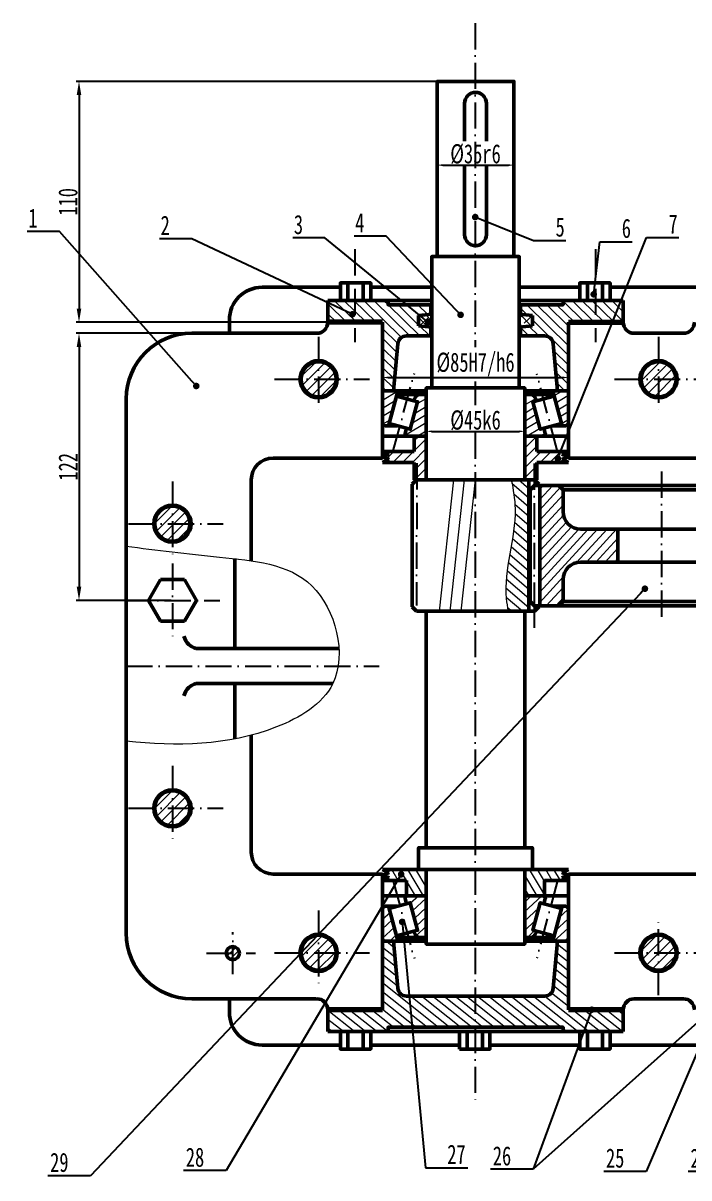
# Model space of a CAD drawing. Header units: millimetres. Extents: x -421 to 1277, y -203 to 960.
# Drawn here: x -382 to -77, y -99 to 429 of the extents above; entities that cross this region are included whole.
import ezdxf
from ezdxf import colors
from ezdxf.entities.mleader import LeaderData, LeaderLine
from ezdxf.math import Vec2, Vec3

# ---------------------------------------------------------------- set-up
doc = ezdxf.new("R2010")
doc.units = ezdxf.units.MM
doc.linetypes.add('ACAD_ISO10W100', pattern=[18, 12, -3, 0, -3])
doc.linetypes.add('DASHED2', pattern=[9.525, 6.35, -3.175])
doc.layers.add('center line', color=7, linetype='ACAD_ISO10W100')
for name, color, linetype, lineweight in [('label', 7, 'Continuous', 18), ('normal', 7, 'Continuous', 18), ('outline', 7, 'Continuous', 50), ('SOLID', 7, 'Continuous', 100)]:
    doc.layers.add(name, color=color, linetype=linetype, lineweight=lineweight)
doc.layers.add('show hint', color=7, linetype='DASHED2', lineweight=18, plot=False)
doc.styles.get("Standard").update_dxf_attribs({"font": '', "width": 0.707})
doc.styles.get('Standard').set_extended_font_data('SimSun')
doc.dimstyles.new('ISO-25', dxfattribs={"dimtxt": 2.5, "dimasz": 2.5, "dimexe": 1.25, "dimexo": 0.625, "dimtad": 1, "dimtxsty": 'Standard', "dimcen": 2.5, "dimadec": 0, "dimazin": 0, "dimtfac": 1, "dimtmove": 0, "dimatfit": 3, "dimfxl": 1, "dimarcsym": 0})
pattern_1 = [(42.5116, (11.2814, 1021.42), (-2.145473, 2.340421), [])]
pattern_2 = [(30.5116, (11.2814, 1021.42), (-1.611988, 2.735346), [])]

# ---------------------------------------------------------------- blocks, each defined once
blk = doc.blocks.new('_Dot')
at = {"color": 0, "linetype": 'ByBlock', "lineweight": -2}
blk.add_line((-0.5, 0), (-1, 0), dxfattribs=at)
at = {"color": 0, "linetype": 'ByBlock', "const_width": 0.5}
blk.add_lwpolyline([(-0.25, 0, 1), (0.25, 0, 1)], format="xyb", close=True, dxfattribs=at)
blk = doc.blocks.new('*D23')
at = {"layer": 'Defpoints', "color": 0, "transparency": 16777216}
for p in [(-217.36, 292), (-132.36, 292), (-132.36, 266.76)]:
    blk.add_point(p, dxfattribs=at)
at = {"layer": 'label', "color": 0, "lineweight": -2, "transparency": 16777216}
for p, q in [((-217.36, 291.37), (-217.36, 265.51)), ((-132.36, 291.37), (-132.36, 265.51)), ((-214.86, 266.76), (-134.86, 266.76))]:
    blk.add_line(p, q, dxfattribs=at)
at = {"layer": 'label', "color": 0, "transparency": 16777216}
for points in [[(-214.86, 267.18), (-214.86, 266.35), (-217.36, 266.76)], [(-134.86, 267.18), (-134.86, 266.35), (-132.36, 266.76)]]:
    blk.add_solid(points, dxfattribs=at)
at = {"layer": 'label', "color": 0, "transparency": 16777216, "insert": (-174.86, 272.69), "char_height": 8.75, "attachment_point": 5}
blk.add_mtext('%%c85H7/h6', dxfattribs=at)
blk = doc.blocks.new('*D24')
at = {"layer": 'Defpoints', "color": 0, "transparency": 16777216}
for p in [(-197.36, 259), (-152.36, 259), (-152.36, 242.18)]:
    blk.add_point(p, dxfattribs=at)
at = {"layer": 'label', "color": 0, "lineweight": -2, "transparency": 16777216}
for p, q in [((-197.36, 258.37), (-197.36, 240.93)), ((-152.36, 258.37), (-152.36, 240.93)), ((-194.86, 242.18), (-154.86, 242.18))]:
    blk.add_line(p, q, dxfattribs=at)
at = {"layer": 'label', "color": 0, "transparency": 16777216}
for points in [[(-194.86, 242.6), (-194.86, 241.76), (-197.36, 242.18)], [(-154.86, 242.6), (-154.86, 241.76), (-152.36, 242.18)]]:
    blk.add_solid(points, dxfattribs=at)
at = {"layer": 'label', "color": 0, "transparency": 16777216, "insert": (-174.86, 247.18), "char_height": 8.75, "attachment_point": 5}
blk.add_mtext('%%c45k6', dxfattribs=at)
blk = doc.blocks.new('*D27')
at = {"layer": 'Defpoints', "color": 0, "transparency": 16777216}
for p in [(-192.36, 402), (-157.36, 402), (-157.36, 363.78)]:
    blk.add_point(p, dxfattribs=at)
at = {"layer": 'label', "color": 0, "lineweight": -2, "transparency": 16777216}
for p, q in [((-192.36, 401.38), (-192.36, 362.53)), ((-157.36, 401.38), (-157.36, 362.53)), ((-189.86, 363.78), (-159.86, 363.78))]:
    blk.add_line(p, q, dxfattribs=at)
at = {"layer": 'label', "color": 0, "transparency": 16777216}
for points in [[(-189.86, 364.19), (-189.86, 363.36), (-192.36, 363.78)], [(-159.86, 364.19), (-159.86, 363.36), (-157.36, 363.78)]]:
    blk.add_solid(points, dxfattribs=at)
at = {"layer": 'label', "color": 0, "transparency": 16777216, "insert": (-174.86, 368.78), "char_height": 8.75, "attachment_point": 5}
blk.add_mtext('%%c35r6', dxfattribs=at)
blk = doc.blocks.new('*D43')
at = {"layer": 'Defpoints', "color": 0, "transparency": 16777216}
for p in [(-175, 402), (-356.06, 292), (-242.36, 292)]:
    blk.add_point(p, dxfattribs=at)
at = {"layer": 'label', "color": 0, "lineweight": -2, "transparency": 16777216}
for p, q in [((-175.63, 402), (-357.31, 402)), ((-356.06, 395.75), (-356.06, 298.25)), ((-242.99, 292), (-357.31, 292))]:
    blk.add_line(p, q, dxfattribs=at)
at = {"layer": 'label', "color": 0, "transparency": 16777216}
for points in [[(-357.1, 395.75), (-355.02, 395.75), (-356.06, 402)], [(-357.1, 298.25), (-355.02, 298.25), (-356.06, 292)]]:
    blk.add_solid(points, dxfattribs=at)
at = {"layer": 'label', "color": 0, "transparency": 16777216, "insert": (-361.06, 347), "char_height": 8.75, "attachment_point": 5, "rotation": 90}
blk.add_mtext('110', dxfattribs=at)
blk = doc.blocks.new('*D44')
at = {"layer": 'Defpoints', "color": 0, "transparency": 16777216}
for p in [(-287.36, 287), (-356.06, 164.98), (-313.36, 164.98)]:
    blk.add_point(p, dxfattribs=at)
at = {"layer": 'label', "color": 0, "lineweight": -2, "transparency": 16777216}
for p, q in [((-287.99, 287), (-357.31, 287)), ((-356.06, 280.75), (-356.06, 171.23)), ((-313.99, 164.98), (-357.31, 164.98))]:
    blk.add_line(p, q, dxfattribs=at)
at = {"layer": 'label', "color": 0, "transparency": 16777216}
for points in [[(-357.1, 280.75), (-355.02, 280.75), (-356.06, 287)], [(-357.1, 171.23), (-355.02, 171.23), (-356.06, 164.98)]]:
    blk.add_solid(points, dxfattribs=at)
at = {"layer": 'label', "color": 0, "transparency": 16777216, "insert": (-361.06, 225.99), "char_height": 8.75, "attachment_point": 5, "rotation": 90}
blk.add_mtext('122', dxfattribs=at)

msp = doc.modelspace()

# ---------------------------------------------------------------- hatches: boundary and pattern name
at = {"layer": 'label', "transparency": 33554687}
h = msp.add_hatch(dxfattribs=at)
h.set_pattern_fill('ANSI31', color=256)
h.set_pattern_definition([(45, (212.8208, 730), (-2.245064, 2.245064), [])])
h.paths.add_polyline_path([(-246.593, 12), (-246.593, 4), (-238.593, 4, 0.4142136)])
h.paths.add_polyline_path([(-238.593, 4), (-246.593, 4), (-246.593, -4, 0.4142136)])
h.paths.add_polyline_path([(-246.593, 4), (-254.593, 4, 0.4142136), (-246.593, -4)])
h.paths.add_polyline_path([(-246.593, 12, 0.0150336), (-247.074, 11.986), (-254.593, 4.028, 0.0008863), (-254.593, 4), (-246.593, 4)])
h.paths.add_polyline_path([(-247.074, 11.986, 0.3956841), (-254.593, 4.028)], flags=17)
h.paths.add_polyline_path([(-83.25, 4), (-91.25, 4), (-91.25, -4, 0.4142136)])
h.paths.add_polyline_path([(-91.25, 12), (-91.25, 4), (-83.25, 4, 0.4142136)])
h.paths.add_polyline_path([(-91.25, 12, 0.4142136), (-99.25, 4), (-91.25, 4)])
h.paths.add_polyline_path([(-91.25, 4), (-99.25, 4, 0.4142136), (-91.25, -4)])
h.paths.add_polyline_path([(91.495, 4), (83.495, 4), (83.495, -4, 0.4142136)])
h.paths.add_polyline_path([(83.495, 12), (83.495, 4), (91.495, 4, 0.4142136)])
h.paths.add_polyline_path([(83.495, 12, 0.4142136), (75.495, 4), (83.495, 4)])
h.paths.add_polyline_path([(83.495, 4), (75.495, 4, 0.4142136), (83.495, -4)])
h.paths.add_polyline_path([(440.64, 70), (432.64, 70), (432.64, 62, 0.4142136)])
h.paths.add_polyline_path([(432.64, 78), (432.64, 70), (440.64, 70, 0.4142136)])
h.paths.add_polyline_path([(432.64, 78, 0.4142136), (424.64, 70), (432.64, 70)])
h.paths.add_polyline_path([(432.64, 70), (424.64, 70, 0.4142136), (432.64, 62)])
h.paths.add_polyline_path([(432.64, 208), (432.64, 200), (440.64, 200, 0.4142136)])
h.paths.add_polyline_path([(440.64, 200), (432.64, 200), (432.64, 192, 0.4142136)])
h.paths.add_polyline_path([(432.64, 200), (424.64, 200, 0.4142136), (432.64, 192)])
h.paths.add_polyline_path([(432.64, 208, 0.4142136), (424.64, 200), (432.64, 200)])
h.paths.add_polyline_path([(349.701, 266), (341.701, 266), (341.701, 258, 0.4142136)])
h.paths.add_polyline_path([(341.701, 274), (341.701, 266), (349.701, 266, 0.4142136)])
h.paths.add_polyline_path([(341.701, 274, 0.4142136), (333.701, 266), (341.701, 266)])
h.paths.add_polyline_path([(341.701, 266), (333.701, 266, 0.4142136), (341.701, 258)])
h.paths.add_polyline_path([(91.495, 266), (83.495, 266), (83.495, 258, 0.4142136)])
h.paths.add_polyline_path([(83.495, 274), (83.495, 266), (91.495, 266, 0.4142136)])
h.paths.add_polyline_path([(83.495, 274, 0.4142136), (75.495, 266), (83.495, 266)])
h.paths.add_polyline_path([(83.495, 266), (75.495, 266, 0.4142136), (83.495, 258)])
h.paths.add_polyline_path([(-83.25, 266), (-91.25, 266), (-91.25, 258, 0.4142136)])
h.paths.add_polyline_path([(-91.25, 274), (-91.25, 266), (-83.25, 266, 0.4142136)])
h.paths.add_polyline_path([(-91.25, 274, 0.4142136), (-99.25, 266), (-91.25, 266)])
h.paths.add_polyline_path([(-91.25, 266), (-99.25, 266, 0.4142136), (-91.25, 258)])
h.paths.add_polyline_path([(-238.593, 266), (-246.593, 266), (-246.593, 258, 0.4142136)])
h.paths.add_polyline_path([(-246.593, 274), (-246.593, 266), (-238.593, 266, 0.4142136)])
h.paths.add_polyline_path([(-246.593, 274, 0.4142136), (-254.593, 266), (-246.593, 266)])
h.paths.add_polyline_path([(-246.593, 266), (-254.593, 266, 0.4142136), (-246.593, 258)])
h.paths.add_polyline_path([(-305.361, 200), (-313.361, 200), (-313.361, 192, 0.4142136)])
h.paths.add_polyline_path([(-313.361, 208), (-313.361, 200), (-305.361, 200, 0.4142136)])
h.paths.add_polyline_path([(-313.361, 208, 0.4142136), (-321.361, 200), (-313.361, 200)])
h.paths.add_polyline_path([(-313.361, 200), (-321.361, 200, 0.4142136), (-313.361, 192)])
h.paths.add_polyline_path([(-305.361, 70), (-313.361, 70), (-313.361, 62, 0.4142136)])
h.paths.add_polyline_path([(-313.361, 78), (-313.361, 70), (-305.361, 70, 0.4142136)])
h.paths.add_polyline_path([(-313.361, 78, 0.4142136), (-321.361, 70), (-313.361, 70)])
h.paths.add_polyline_path([(-313.361, 70), (-321.361, 70, 0.4142136), (-313.361, 62)])
h = msp.add_hatch(dxfattribs=at)
h.set_pattern_fill('ANSI31', color=256, scale=0.63)
h.set_pattern_definition([(45, (212.8208, 730), (-1.4143903, 1.4143903), [])])
h.paths.add_polyline_path([(404.794, 269.162), (404.794, 266.162), (407.794, 266.162, 0.4142136)])
h.paths.add_polyline_path([(404.794, 266.162), (401.794, 266.162, 0.4142136), (404.794, 263.162)])
h.paths.add_polyline_path([(407.794, 266.162), (404.794, 266.162), (404.794, 263.162, 0.4142136)])
h.paths.add_polyline_path([(404.794, 269.162, 0.4142136), (401.794, 266.162), (404.794, 266.162)])
h.paths.add_polyline_path([(-282.794, 3.838), (-285.794, 3.838), (-285.794, 0.838, 0.4142136)])
h.paths.add_polyline_path([(-285.794, 6.838, 0.4142136), (-288.794, 3.838), (-285.794, 3.838)])
h.paths.add_polyline_path([(-285.794, 6.838), (-285.794, 3.838), (-282.794, 3.838, 0.4142136)])
h.paths.add_polyline_path([(-285.794, 3.838), (-288.794, 3.838, 0.4142136), (-285.794, 0.838)])
at = {"layer": 'normal', "transparency": 33554687}
h = msp.add_hatch(dxfattribs=at)
h.set_pattern_fill('ANSI31', color=256, angle=176)
h.set_pattern_definition([(315.5116, (11.2814, 1021.42), (2.224928, 2.265021), [])])
h.paths.add_polyline_path([(-206.395, 285.788), (-195.361, 285.752), (-195.361, 289.8), (-200.861, 290.35), (-200.861, 295.12), (-195.361, 295.697), (-195.361, 300), (-214.861, 300), (-214.861, 302), (-242.361, 302), (-242.361, 292), (-217.361, 292), (-217.361, 260.75), (-212.361, 260.75), (-210.391, 282.154, -0.3885239)])
h.paths.add_polyline_path([(-139.33, 282.154), (-137.361, 260.75), (-132.361, 260.75), (-132.361, 292), (-107.361, 292), (-107.361, 302), (-134.861, 302), (-134.861, 300), (-154.361, 300), (-154.361, 295.697), (-148.861, 295.12), (-148.861, 290.35), (-154.361, 289.8), (-154.361, 285.752), (-143.327, 285.788, -0.3885239)])
h = msp.add_hatch(dxfattribs=at)
h.set_pattern_fill('ANSI38', color=256, angle=88)
h.set_pattern_definition([(133, (-334.5, 135), (-2.322048, -2.165345), []), (223, (-334.5, 135), (-2.478751, -6.652738), [7.9375, -4.7625])])
h.paths.add_polyline_path([(-194.861, 293.75), (-194.861, 295.75), (-200.861, 295.12), (-200.861, 290.35), (-194.861, 289.75)])
h.paths.add_polyline_path([(-148.861, 295.12), (-154.861, 295.75), (-154.861, 289.75), (-148.861, 290.35)])
h.paths.add_polyline_path([(172.96, -22.772), (162.96, -24), (162.96, -26), (172.96, -27.228)])
h.paths.add_polyline_path([(262.96, -24), (252.96, -22.772), (252.96, -27.228), (262.96, -26)])
h = msp.add_hatch(dxfattribs=at)
h.set_pattern_fill('ANSI31', color=256, angle=251)
h.set_pattern_definition(pattern_2)
h.paths.add_polyline_path([(-204.73, 243.128), (-206.403, 243.576), (-207.024, 241.259, 0.4931454), (-206.058, 240), (-200.861, 240), (-197.361, 240), (-197.361, 259), (-199.968, 259, 0.3394543), (-202.866, 256.776), (-203.038, 256.133), (-201.365, 255.685)])
h.paths.add_polyline_path([(-217.361, 260.75), (-217.361, 245.75, 0.4142136), (-216.361, 244.75), (-214.648, 244.75), (-210.698, 259.491, 0.4931454), (-211.664, 260.75)])
h = msp.add_hatch(dxfattribs=at)
h.set_pattern_fill('ANSI31', color=256, angle=251)
h.set_pattern_definition(pattern_2)
h.paths.add_polyline_path([(-145.27, 243.128), (-143.597, 243.576), (-142.976, 241.259, -0.4931454), (-143.942, 240), (-149.139, 240), (-152.639, 240), (-152.639, 259), (-150.032, 259, -0.3394543), (-147.134, 256.776), (-146.962, 256.133), (-148.635, 255.685)])
h.paths.add_polyline_path([(-132.639, 260.75), (-132.639, 245.75, -0.4142136), (-133.639, 244.75), (-135.352, 244.75), (-139.302, 259.491, -0.4931454), (-138.336, 260.75)])
h = msp.add_hatch(dxfattribs=at)
h.set_pattern_fill('ANSI31', color=256)
h.set_pattern_definition([(45, (341.5622, -17), (-2.245064, 2.245064), [])])
h.paths.add_polyline_path([(-197.361, 240), (-200.861, 240), (-202.861, 240), (-202.861, 233), (-217.361, 233), (-214.361, 231.75), (-217.361, 230.5), (-214.361, 229.25), (-217.361, 228), (-202.861, 228), (-202.861, 220), (-197.361, 220), (-197.361, 230)])
h.paths.add_polyline_path([(-146.861, 228), (-132.361, 228), (-135.361, 229.25), (-132.361, 230.5), (-135.361, 231.75), (-132.361, 233), (-146.861, 233), (-146.861, 240), (-148.861, 240), (-152.361, 240), (-152.361, 225), (-152.361, 220), (-146.861, 220)])
h = msp.add_hatch(dxfattribs=at)
h.set_pattern_fill('ANSI31', color=256, angle=180)
h.set_pattern_definition([(319.5116, (11.2814, 1021.42), (2.061509, 2.414706), [])])
edge = h.paths.add_edge_path()
edge.add_line((-150.436, 220), (-158.523, 220))
edge.add_spline(control_points=[(-158.523, 220), (-157.615, 215.612), (-154.628, 197.643), (-162.921, 177.304), (-160.337, 161.917), (-159.93, 160)], knot_values=[5.2450827, 5.2450827, 5.2450827, 5.2450827, 18.5922949, 59.8270703, 65.7096676, 65.7096676, 65.7096676, 65.7096676], degree=3, periodic=0)
edge.add_line((-159.93, 160), (-150.436, 160))
edge.add_line((-150.436, 160), (-150.436, 220))
h = msp.add_hatch(dxfattribs=at)
h.set_pattern_fill('ANSI31', color=256, angle=268)
h.set_pattern_definition([(47.5116, (11.2814, 1021.42), (-2.34129, 2.144525), [])])
h.paths.add_polyline_path([(-42.861, 220), (-44.861, 218), (-44.861, 205.5, -0.4142136), (-52.861, 197.5), (-69.861, 197.5), (-69.861, 182.5), (-52.861, 182.5, -0.4142136), (-44.861, 174.5), (-44.861, 162.5), (-44.861, 162), (-42.861, 160), (-29.861, 160), (-29.861, 218), (-31.861, 220)])
h.paths.add_polyline_path([(-134.861, 205.5), (-134.861, 215.5), (-136.861, 217.5), (-145.436, 217.5), (-145.436, 162.5), (-136.861, 162.5), (-134.861, 164.5), (-134.861, 174.5, -0.4142136), (-126.861, 182.5), (-109.861, 182.5), (-109.861, 197.5), (-126.861, 197.5, -0.4142136)])
h.paths.add_polyline_path([(32.139, 220), (30.139, 218), (30.139, 160), (43.139, 160), (45.139, 162), (45.139, 174.5, -0.4142136), (53.139, 182.5), (70.139, 182.5), (70.139, 197.5), (53.139, 197.5, -0.4142136), (45.139, 205.5), (45.139, 217.5), (45.139, 218), (43.139, 220)])
h.paths.add_polyline_path([(127.139, 197.5), (110.139, 197.5), (110.139, 182.5), (127.139, 182.5, -0.4142136), (135.139, 174.5), (135.139, 164.5), (137.139, 162.5), (145.714, 162.5), (145.714, 217.5), (137.139, 217.5), (135.139, 215.5), (135.139, 205.5, -0.4142136)])
h = msp.add_hatch(dxfattribs=at)
h.set_pattern_fill('ANSI31', color=256, angle=76)
h.set_pattern_definition([(121, (565.0683, 448.192), (-2.721506, -1.635246), [])])
h.paths.add_polyline_path([(-197.361, 42), (-217.361, 42), (-214.361, 40.75), (-217.361, 39.5), (-214.361, 38.25), (-217.361, 37), (-206.361, 37), (-206.361, 30), (-206.058, 30), (-204.361, 30), (-197.361, 30)])
h.paths.add_polyline_path([(-152.361, 30), (-143.361, 30), (-143.361, 37), (-132.361, 37), (-135.361, 38.25), (-132.361, 39.5), (-135.361, 40.75), (-132.361, 42), (-152.361, 42)])
h = msp.add_hatch(dxfattribs=at)
h.set_pattern_fill('ANSI31', color=256, angle=263)
h.set_pattern_definition(pattern_1)
h.paths.add_polyline_path([(-216.361, 25.25, 0.4142136), (-217.361, 24.25), (-217.361, 10.25, 0.4142136), (-216.361, 9.25), (-212.361, 9.25), (-211.664, 9.25, 0.4931454), (-210.698, 10.509), (-214.648, 25.25)])
h.paths.add_polyline_path([(-204.361, 30), (-206.058, 30, 0.4931454), (-207.024, 28.741), (-206.403, 26.424), (-204.73, 26.872), (-201.365, 14.315), (-203.038, 13.867), (-202.866, 13.224, 0.3394543), (-199.968, 11), (-197.361, 11), (-197.361, 30)])
h = msp.add_hatch(dxfattribs=at)
h.set_pattern_fill('ANSI31', color=256, angle=263)
h.set_pattern_definition(pattern_1)
h.paths.add_polyline_path([(-133.639, 25.25, -0.4142136), (-132.639, 24.25), (-132.639, 10.25, -0.4142136), (-133.639, 9.25), (-137.639, 9.25), (-138.336, 9.25, -0.4931454), (-139.302, 10.509), (-135.352, 25.25)])
h.paths.add_polyline_path([(-145.639, 30), (-143.942, 30, -0.4931454), (-142.976, 28.741), (-143.597, 26.424), (-145.27, 26.872), (-148.635, 14.315), (-146.962, 13.867), (-147.134, 13.224, -0.3394543), (-150.032, 11), (-152.639, 11), (-152.639, 30)])
h = msp.add_hatch(dxfattribs=at)
h.set_pattern_fill('ANSI31', color=256, angle=182)
h.set_pattern_definition([(321.5116, (11.2814, 1021.42), (1.975981, 2.485181), [])])
h.paths.add_polyline_path([(-206.402, -15.794, -0.3879913), (-210.391, -12.161), (-212.361, 9.25), (-216.361, 9.25, -0.4142136), (-217.361, 10.25), (-217.361, -22), (-242.361, -22), (-242.361, -32), (-214.861, -32), (-214.861, -30), (-175, -30), (-175, -15.75)])
h.paths.add_polyline_path([(-174.861, -15.75), (-175, -15.75), (-175, -30), (-134.861, -30), (-134.861, -32), (-107.361, -32), (-107.361, -22), (-132.361, -22), (-132.361, 9.25), (-137.361, 9.25), (-139.331, -12.161, -0.3879913), (-143.32, -15.794)])

# ---------------------------------------------------------------- linework, layer by layer
at = {"layer": 'center line'}
for p, q in [((-175, 428.655), (-175, 280.594)), ((-230, 325.442), (-230, 282.866)), ((-120, 325.442), (-120, 282.866)), ((-246.593, 285.334), (-246.593, 251.567)), ((-91.25, 285.334), (-91.25, 251.567)), ((-266.732, 266), (-223.34, 266)), ((-212.575, 233.317), (-202.806, 268.62)), ((-175, 264.897), (-175, 254.216)), ((-137.382, 233.009), (-146.863, 268.392)), ((-111.389, 266), (-67.997, 266)), ((-175, 241.592), (-175, -64.388)), ((-201.612, 227.624), (-201.913, 162.625)), ((-148.075, 227.5), (-148.075, 162.5)), ((-89.861, 223.815), (-89.861, 156.851)), ((-313.361, 219.334), (-313.361, 185.567)), ((-333.5, 200), (-290.108, 200)), ((-313.361, 181.866), (-313.361, 148.099)), ((-335.057, 164.983), (-291.665, 164.983)), ((-148.075, 162.5), (-148.075, 152.5)), ((-334.5, 135), (-218.873, 135)), ((-313.361, 89.334), (-313.361, 55.567)), ((-333.5, 70), (-290.108, 70)), ((-137.382, 36.991), (-146.863, 1.608)), ((-212.575, 36.683), (-202.806, 1.38)), ((-246.593, 23.334), (-246.593, -10.433)), ((-91.25, -15.334), (-91.25, 18.433)), ((-285.794, -5.704), (-285.794, 13.399)), ((-297.846, 3.838), (-275.382, 3.838)), ((-266.732, 4), (-223.34, 4)), ((-111.389, 4), (-67.997, 4))]:
    msp.add_line(p, q, dxfattribs=at)
at = {"layer": 'normal'}
for p, q in [((-185, 220), (-191.553, 159.999)), ((-180, 220), (-186.553, 159.999)), ((-175, 220), (-181.553, 159.999))]:
    msp.add_line(p, q, dxfattribs=at)
for points, knots in [([(-158.523, 220), (-157.615, 215.612), (-154.628, 197.643), (-162.921, 177.304), (-160.337, 161.917), (-159.93, 160)], [5.2449279, 5.2449279, 5.2449279, 5.2449279, 18.5922949, 59.8270703, 65.7096676, 65.7096676, 65.7096676, 65.7096676]), ([(-334.5, 189.734), (-320.708, 187.925), (-291.929, 184.425), (-243.64, 180.659), (-230.001, 125.937), (-277.518, 98.396), (-311.369, 98.262), (-334.5, 100.648)], [28.0126769, 28.0126769, 28.0126769, 28.0126769, 70.3065654, 114.5559779, 160.110596, 192.6563136, 261.5625895, 261.5625895, 261.5625895, 261.5625895])]:
    msp.add_open_spline(points, degree=3, knots=knots, dxfattribs=at)
at = {"layer": 'outline'}
for p, q in [((-272.361, 308), (-236.63, 308)), ((-222.77, 308), (-194.861, 308)), ((-154.861, 308), (-127.23, 308)), ((-113.37, 308), (-69.13, 308)), ((-242.361, 292), (-242.361, 302)), ((-242.361, 302), (-214.861, 302)), ((-214.861, 302), (-194.861, 302)), ((-194.861, 305), (-194.861, 303)), ((-134.861, 302), (-154.861, 302)), ((-107.361, 302), (-134.861, 302)), ((-107.361, 292), (-107.361, 302)), ((-200.861, 295.12), (-194.861, 295.75)), ((-195.361, 295.697), (-195.361, 300)), ((-194.861, 299.8), (-194.861, 297.8)), ((-148.861, 295.12), (-154.861, 295.75)), ((-154.361, 295.697), (-154.361, 300)), ((-287.361, 287), (-287.361, 293)), ((-217.361, 292), (-242.361, 292)), ((-200.861, 290.35), (-200.861, 295.12)), ((-200.861, 290.35), (-194.861, 289.75)), ((-194.861, 288.75), (-194.861, 293.75)), ((-194.861, 288.75), (-194.861, 292.75)), ((-148.861, 290.35), (-154.861, 289.75)), ((-148.861, 290.35), (-148.861, 295.12)), ((-132.361, 292), (-107.361, 292)), ((-247.361, 287), (-304.5, 287)), ((-206.395, 285.788), (-194.861, 285.75)), ((-195.361, 285.75), (-195.361, 289.8)), ((-143.327, 285.788), (-154.861, 285.75)), ((-154.361, 285.75), (-154.361, 289.8)), ((-79.861, 287), (-102.361, 287)), ((-212.361, 260.75), (-210.391, 282.154)), ((-137.361, 260.75), (-139.33, 282.154)), ((-217.361, 240), (-217.361, 260.75)), ((-217.361, 260.75), (-197.361, 260.75)), ((-217.361, 260.75), (-212.361, 260.75)), ((-210.698, 259.491), (-214.648, 244.75)), ((-199.968, 259), (-210.83, 259)), ((-199.968, 259), (-197.361, 259)), ((-150.032, 259), (-152.639, 259)), ((-132.361, 260.75), (-152.361, 260.75)), ((-133.361, 260.75), (-152.361, 260.75)), ((-132.361, 260.75), (-152.361, 260.75)), ((-150.032, 259), (-139.17, 259)), ((-139.302, 259.491), (-135.352, 244.75)), ((-132.361, 240), (-132.361, 260.75)), ((-334.5, 257), (-334.5, 13)), ((-203.038, 256.133), (-202.866, 256.776)), ((-146.962, 256.133), (-147.134, 256.776)), ((-216.361, 244.75), (-210.784, 244.75)), ((-207.024, 241.259), (-206.403, 243.576)), ((-142.976, 241.259), (-143.597, 243.576)), ((-133.639, 244.75), (-139.216, 244.75)), ((-200.861, 240), (-217.361, 240)), ((-202.861, 233), (-202.861, 240)), ((-200.861, 240), (-197.361, 240)), ((-148.861, 240), (-152.361, 240)), ((-148.861, 240), (-132.361, 240)), ((-146.861, 233), (-146.861, 240)), ((-217.361, 230), (-217.361, 235)), ((-217.361, 233), (-202.861, 233)), ((-217.361, 233), (-214.361, 231.75)), ((-214.361, 233), (-214.361, 233)), ((-132.361, 233), (-146.861, 233)), ((-132.361, 233), (-135.361, 231.75)), ((-132.361, 230), (-132.361, 235)), ((-214.361, 231.75), (-217.361, 230.5)), ((-217.361, 230.5), (-214.361, 229.25)), ((-214.361, 229.25), (-217.361, 228)), ((-202.861, 228), (-217.361, 228)), ((-146.861, 228), (-132.361, 228)), ((-135.361, 231.75), (-132.361, 230.5)), ((-132.361, 230.5), (-135.361, 229.25)), ((-135.361, 229.25), (-132.361, 228)), ((-201.786, 220), (-203.786, 218)), ((-150.436, 220), (-150.436, 160)), ((-147.936, 217.5), (-149.936, 215.5)), ((-147.936, 220), (-145.936, 218)), ((-145.936, 218), (-145.936, 217.5)), ((-145.436, 217.5), (-145.436, 162.5)), ((-134.861, 215.5), (-136.861, 217.5)), ((-134.861, 215.5), (-134.861, 205.5)), ((-134.861, 215.5), (-44.861, 215.5)), ((-52.861, 197.5), (-126.861, 197.5)), ((-109.861, 197.5), (-109.861, 182.5)), ((-284.819, 184.036), (-284.819, 143)), ((-52.861, 182.5), (-126.861, 182.5)), ((-318.846, 174.483), (-324.331, 164.983)), ((-307.876, 174.483), (-318.846, 174.483)), ((-302.391, 164.983), (-307.876, 174.483)), ((-134.861, 174.5), (-134.861, 164.5)), ((-324.331, 164.983), (-318.846, 155.483)), ((-307.876, 155.483), (-302.391, 164.983)), ((-147.936, 162.5), (-149.936, 164.5)), ((-134.861, 164.5), (-136.861, 162.5)), ((-134.861, 164.5), (-44.861, 164.5)), ((-201.786, 160), (-203.786, 162)), ((-147.936, 160), (-145.936, 162)), ((-145.936, 162), (-145.936, 162.5)), ((-318.846, 155.483), (-307.876, 155.483)), ((-284.819, 127), (-284.819, 101.684)), ((-197.361, 42), (-217.361, 42)), ((-217.361, 42), (-214.361, 40.75)), ((-214.361, 40.75), (-217.361, 39.5)), ((-217.361, 40), (-217.361, 35)), ((-217.361, 39.5), (-214.361, 38.25)), ((-214.361, 38.25), (-217.361, 37)), ((-217.361, 37), (-206.361, 37)), ((-206.361, 37), (-206.361, 30)), ((-152.361, 42), (-132.361, 42)), ((-132.361, 37), (-143.361, 37)), ((-143.361, 37), (-143.361, 30)), ((-132.361, 42), (-135.361, 40.75)), ((-135.361, 40.75), (-132.361, 39.5)), ((-132.361, 39.5), (-135.361, 38.25)), ((-135.361, 38.25), (-132.361, 37)), ((-132.361, 40), (-132.361, 35)), ((-217.361, 30), (-217.361, 9.25)), ((-206.058, 30), (-217.361, 30)), ((-207.024, 28.741), (-206.403, 26.424)), ((-204.361, 30), (-206.058, 30)), ((-204.361, 30), (-197.361, 30)), ((-132.361, 30), (-152.361, 30)), ((-142.976, 28.741), (-143.597, 26.424)), ((-132.361, 30), (-132.361, 9.25)), ((-216.361, 25.25), (-210.784, 25.25)), ((-210.698, 10.509), (-214.648, 25.25)), ((-139.302, 10.509), (-135.352, 25.25)), ((-133.639, 25.25), (-139.216, 25.25)), ((-199.968, 11), (-210.83, 11)), ((-203.038, 13.867), (-202.866, 13.224)), ((-199.968, 11), (-197.361, 11)), ((-150.032, 11), (-152.639, 11)), ((-150.032, 11), (-139.17, 11)), ((-146.962, 13.867), (-147.134, 13.224)), ((-216.361, 9.25), (-211.664, 9.25)), ((-216.361, 9.25), (-212.361, 9.25)), ((-212.361, 9.25), (-210.391, -12.161)), ((-212.361, 9.25), (-197.361, 9.25)), ((-132.361, 9.25), (-152.361, 9.25)), ((-137.361, 9.25), (-139.331, -12.161)), ((-206.402, -15.794), (-174.861, -15.75)), ((-143.32, -15.794), (-174.861, -15.75)), ((-247.488, -17), (-304.5, -17)), ((-287.361, -17.138), (-287.361, -23.138)), ((-79.861, -17), (-102.361, -17)), ((-217.361, -22), (-242.361, -22)), ((-242.361, -22), (-242.361, -32)), ((-132.361, -22), (-107.361, -22)), ((-107.361, -22), (-107.361, -32)), ((-242.361, -32), (-214.861, -32)), ((-215.562, -32), (-134.861, -32)), ((-107.361, -32), (-134.861, -32)), ((-272.361, -38.138), (-236.63, -38.138)), ((-222.77, -38.138), (-182.142, -38.138)), ((-168.282, -38.138), (-127.23, -38.138)), ((-113.37, -38.138), (-69.13, -38.138))]:
    msp.add_line(p, q, dxfattribs=at)
at = {"layer": 'outline', "extrusion": (0, 0, -1)}
for p, q in [((-217.361, 230), (-217.361, 292)), ((-132.361, 292), (-132.361, 260.75)), ((-132.361, 260.75), (-132.361, 230)), ((-267.361, 230), (-217.361, 230)), ((-132.361, 230), (-49.861, 230)), ((-277.361, 183.1), (-277.361, 220)), ((-277.361, 50), (-277.361, 103.396)), ((-217.361, 40), (-267.361, 40)), ((-217.361, -22), (-217.361, 38)), ((-49.861, 40), (-132.361, 40)), ((-132.361, 40), (-132.361, -22))]:
    msp.add_line(p, q, dxfattribs=at)
at = {"layer": 'outline'}
for points in [[(-192.361, 322), (-157.361, 322), (-157.361, 402), (-192.361, 402)], [(-194.861, 262), (-154.861, 262), (-154.861, 322), (-194.861, 322)], [(-222.77, 302), (-236.63, 302), (-236.63, 310), (-222.77, 310)], [(-226.235, 302), (-233.165, 302), (-233.165, 310), (-226.235, 310)], [(-127.23, 302), (-113.37, 302), (-113.37, 310), (-127.23, 310)], [(-123.765, 302), (-116.835, 302), (-116.835, 310), (-123.765, 310)], [(-214.389, 245.716), (-211.025, 258.273), (-201.365, 255.685), (-204.73, 243.128)], [(-135.611, 245.716), (-138.975, 258.273), (-148.635, 255.685), (-145.27, 243.128)], [(-200.861, 42), (-148.861, 42), (-148.861, 52), (-200.861, 52)], [(-214.389, 24.284), (-211.025, 11.727), (-201.365, 14.315), (-204.73, 26.872)], [(-135.611, 24.284), (-138.975, 11.727), (-148.635, 14.315), (-145.27, 26.872)], [(-222.77, -32), (-236.63, -32), (-236.63, -40), (-222.77, -40)], [(-226.235, -32), (-233.165, -32), (-233.165, -40), (-226.235, -40)], [(-182.142, -40), (-168.282, -40), (-168.282, -32), (-182.142, -32)], [(-178.677, -40), (-171.747, -40), (-171.747, -32), (-178.677, -32)], [(-127.23, -32), (-113.37, -32), (-113.37, -40), (-127.23, -40)], [(-123.765, -32), (-116.835, -32), (-116.835, -40), (-123.765, -40)]]:
    msp.add_lwpolyline(points, close=True, dxfattribs=at)
for points in [[(-179.861, 392), (-179.861, 374.678)], [(-169.861, 374.678), (-169.861, 392)], [(-179.861, 363.776), (-179.861, 332)], [(-169.861, 332), (-169.861, 363.776)], [(-194.861, 300), (-214.861, 300), (-214.861, 302)], [(-134.861, 302), (-134.861, 300), (-154.861, 300)], [(-197.361, 230), (-197.361, 262), (-152.361, 262), (-152.361, 225)], [(-202.861, 228), (-202.861, 220)], [(-197.361, 220), (-197.361, 230)], [(-146.861, 220), (-146.861, 228)], [(-152.361, 225), (-152.361, 220)], [(-203.786, 162), (-203.786, 218)], [(-202.861, 220), (-146.861, 220)], [(-44.861, 205.5), (-44.861, 217.5), (-147.936, 217.5)], [(-149.936, 215.5), (-149.936, 164.5)], [(-147.936, 162.5), (-44.861, 162.5), (-44.861, 174.5)], [(-147.936, 160), (-201.786, 160)], [(-197.361, 52), (-197.361, 160)], [(-152.361, 160), (-152.361, 52)], [(-237.307, 143), (-302.5, 143)], [(-334.5, 135), (-334.5, 127)], [(-302.5, 127), (-240.113, 127)], [(-152.361, 42), (-152.361, 8), (-197.361, 8), (-197.361, 42)], [(-134.861, -32), (-134.861, -30), (-214.861, -30), (-214.861, -32)]]:
    msp.add_lwpolyline(points, dxfattribs=at)
for centre, radius in [((-246.593, 266), 8.5), ((-91.25, 266), 8.5), ((-246.593, 266), 8), ((-91.25, 266), 8), ((-313.361, 200), 8.5), ((-313.361, 200), 8), ((-313.361, 70), 8.5), ((-313.361, 70), 8), ((-246.593, 4), 8.5), ((-246.593, 4), 8), ((-91.25, 4), 8.5), ((-91.25, 4), 8), ((-285.794, 3.838), 3)]:
    msp.add_circle(centre, radius, dxfattribs=at)
for centre, radius, start, end in [((-174.861, 392), 5, 0, 180), ((-174.861, 332), 5, 180, 0), ((-272.361, 293), 15, 90, 180), ((-247.361, 292), 5, 270, 0), ((-102.361, 292), 5, 180, 270), ((-79.861, 292), 5, 270, 0), ((-304.5, 257), 30, 90, 180), ((-206.408, 281.788), 4, 89.81333, 174.74269), ((-143.314, 281.788), 4, 5.25731, 90.18667), ((-211.664, 259.75), 1, 345, 90), ((-199.968, 256), 3, 90, 165), ((-150.032, 256), 3, 15, 90), ((-138.336, 259.75), 1, 90, 195), ((-216.361, 245.75), 1, 180, 270), ((-133.639, 245.75), 1, 270, 0), ((-206.058, 241), 1, 165, 270), ((-143.942, 241), 1, 270, 15), ((-267.361, 220), 10, 90, 180), ((-126.861, 205.5), 8, 180, 270), ((-126.861, 174.5), 8, 90, 180), ((-267.361, 50), 10, 180, 270), ((-206.058, 29), 1, 90, 195), ((-143.942, 29), 1, 345, 90), ((-216.361, 24.25), 1, 90, 180), ((-133.639, 24.25), 1, 0, 90), ((-304.5, 13), 30, 180, 270), ((-199.968, 14), 3, 195, 270), ((-150.032, 14), 3, 270, 345), ((-216.361, 10.25), 1, 180, 270), ((-211.664, 10.25), 1, 270, 15), ((-138.336, 10.25), 1, 165, 270), ((-206.408, -11.794), 4, 185.25731, 270.08059), ((-143.314, -11.794), 4, 269.91941, 354.74269), ((-247.361, -22), 5, 0, 90), ((-102.361, -22), 5, 90, 180), ((-79.861, -22), 5, 0, 90), ((-272.361, -23.138), 15, 180, 270)]:
    msp.add_arc(centre, radius, start, end, dxfattribs=at)
for points in [[(-302.5, 143), (-305.911, 144.794), (-308.081, 148.665)], [(-302.5, 127), (-305.911, 125.206), (-308.081, 121.335)]]:
    msp.add_spline(points, degree=3, dxfattribs=at)
at = {"layer": 'show hint'}
msp.add_line((-145.936, 218), (-145.936, 162), dxfattribs=at)
at = {"layer": 'SOLID'}
for p, q in [((-217.361, 292), (-242.361, 292)), ((-132.361, 292), (-107.361, 292)), ((-217.361, -22), (-242.361, -22)), ((-107.361, -22), (-132.361, -22))]:
    msp.add_line(p, q, dxfattribs=at)

# ---------------------------------------------------------------- dimensions: what is measured, and where the dimension line sits
at = {"layer": 'label'}
dim = msp.add_linear_dim(base=(-356.06, 292), p1=(-175, 402), p2=(-242.361, 292), angle=90, dimstyle='ISO-25', override={"dimtxt": 8.75, "dimasz": 6.25, "dimdsep": 46, "dimldrblk": 'Dot'}, dxfattribs=at)
dim.commit()
dim.dimension.update_dxf_attribs({"geometry": '*D43', "text_midpoint": (-361.06, 347)})
for base, p1, p2, text, picture, middle in [((-157.361, 363.776), (-192.361, 402), (-157.361, 402), '%%c35r6', '*D27', (-174.861, 368.776)), ((-152.361, 242.181), (-197.361, 259), (-152.361, 259), '%%c45k6', '*D24', (-174.861, 247.181))]:
    dim = msp.add_linear_dim(base=base, p1=p1, p2=p2, text=text, dimstyle='ISO-25', override={"dimtxt": 8.75, "dimdsep": 46, "dimldrblk": 'Dot'}, dxfattribs=at)
    dim.commit()
    dim.dimension.update_dxf_attribs({"geometry": picture, "text_midpoint": middle})
dim = msp.add_linear_dim(base=(-132.361, 266.764), p1=(-217.361, 292), p2=(-132.361, 292), text='%%c85H7/h6', dimstyle='ISO-25', override={"dimtxt": 8.75, "dimdsep": 46, "dimldrblk": 'Dot'}, dxfattribs=at)
dim.commit()
dim.dimension.update_dxf_attribs({"geometry": '*D23', "text_midpoint": (-174.861, 266.764), "dimtype": 160})
dim = msp.add_linear_dim(base=(-356.06, 164.983), p1=(-287.361, 287), p2=(-313.361, 164.983), angle=90, text='122', dimstyle='ISO-25', override={"dimtxt": 8.75, "dimasz": 6.25, "dimdsep": 46, "dimldrblk": 'Dot'}, dxfattribs=at)
dim.commit()
dim.dimension.update_dxf_attribs({"geometry": '*D44', "text_midpoint": (-361.06, 225.991)})

# ---------------------------------------------------------------- leaders
ml = msp.add_multileader_mtext('Standard', dxfattribs=at)
ml.set_content('1', color=256)
ml.set_leader_properties()
ml.set_arrow_properties(name='DOT')
ml.build(insert=Vec2(0, 0))
ml.multileader.update_dxf_attribs({"text_left_attachment_type": 6, "text_right_attachment_type": 6, "arrow_head_size": 3})
ctx = ml.context
ctx.base_point, ctx.char_height, ctx.arrow_head_size, ctx.plane_origin = Vec3(-380.533, 333.477), 8.75, 3, Vec3(-302.48, 262.901)
ctx.left_attachment, ctx.right_attachment, ctx.text_align_type = 6, 6, 2
notes = []
notes.append((ctx, [(0, (1, 1, 0), (-364.985, 333.477), (-1, 0), 8, [(0, [(-302.48, 262.901)], 0, [])])]))
ctx.mtext.insert, ctx.mtext.alignment, ctx.mtext.flow_direction = Vec3(-374.985, 343.977), 3, 5
ml = msp.add_multileader_mtext('Standard', dxfattribs=at)
ml.set_content('2', color=256)
ml.set_leader_properties()
ml.set_arrow_properties(name='DOT')
ml.build(insert=Vec2(0, 0))
ml.multileader.update_dxf_attribs({"text_left_attachment_type": 6, "text_right_attachment_type": 6, "arrow_head_size": 3})
ctx = ml.context
ctx.base_point, ctx.char_height, ctx.arrow_head_size, ctx.plane_origin = Vec3(-321.385, 330.181), 8.75, 3, Vec3(-231.101, 295.67)
ctx.left_attachment, ctx.right_attachment, ctx.text_align_type = 6, 6, 2
notes.append((ctx, [(0, (1, 1, 0), (-304.573, 330.181), (-1, 0), 8, [(0, [(-231.101, 295.67)], 0, [])])]))
ctx.mtext.insert, ctx.mtext.alignment, ctx.mtext.flow_direction = Vec3(-314.573, 340.681), 3, 5
ml = msp.add_multileader_mtext('Standard', dxfattribs=at)
ml.set_content('3', color=256)
ml.set_leader_properties()
ml.set_arrow_properties(name='DOT')
ml.build(insert=Vec2(0, 0))
ml.multileader.update_dxf_attribs({"text_left_attachment_type": 6, "text_right_attachment_type": 6, "arrow_head_size": 3})
ctx = ml.context
ctx.base_point, ctx.char_height, ctx.arrow_head_size, ctx.plane_origin = Vec3(-260.381, 330.536), 8.75, 3, Vec3(-196.491, 292.02)
ctx.left_attachment, ctx.right_attachment, ctx.text_align_type = 6, 6, 2
notes.append((ctx, [(0, (1, 1, 0), (-243.666, 330.536), (-1, 0), 8, [(0, [(-196.491, 292.02)], 0, [])])]))
ctx.mtext.insert, ctx.mtext.alignment, ctx.mtext.flow_direction = Vec3(-253.666, 341.036), 3, 5
ml = msp.add_multileader_mtext('Standard', dxfattribs=at)
ml.set_content('4', color=256)
ml.set_leader_properties()
ml.set_arrow_properties(name='DOT')
ml.build(insert=Vec2(0, 0))
ml.multileader.update_dxf_attribs({"text_left_attachment_type": 6, "text_right_attachment_type": 6, "arrow_head_size": 3})
ctx = ml.context
ctx.base_point, ctx.char_height, ctx.arrow_head_size, ctx.plane_origin = Vec3(-233.015, 331.304), 8.75, 3, Vec3(-181.69, 295.392)
ctx.left_attachment, ctx.right_attachment, ctx.text_align_type = 6, 6, 2
notes.append((ctx, [(0, (1, 1, 0), (-215.668, 331.304), (-1, 0), 8, [(0, [(-181.69, 295.392)], 0, [])])]))
ctx.mtext.insert, ctx.mtext.alignment, ctx.mtext.flow_direction = Vec3(-225.668, 341.804), 3, 5
ml = msp.add_multileader_mtext('Standard', dxfattribs=at)
ml.set_content('5', color=256)
ml.set_leader_properties()
ml.set_arrow_properties(name='DOT')
ml.build(insert=Vec2(0, 0))
ml.multileader.update_dxf_attribs({"text_left_attachment_type": 6, "text_right_attachment_type": 6, "arrow_head_size": 3})
ctx = ml.context
ctx.base_point, ctx.char_height, ctx.arrow_head_size, ctx.plane_origin = Vec3(-140.306, 329.382), 8.75, 3, Vec3(-171.525, 340.056)
ctx.left_attachment, ctx.right_attachment = 6, 6
notes.append((ctx, [(0, (1, 1, 0), (-148.306, 329.382), (1, 0), 8, [(0, [(-175, 340.056)], 0, [])])]))
ctx.mtext.insert, ctx.mtext.flow_direction = Vec3(-138.306, 339.882), 5
ml = msp.add_multileader_mtext('Standard', dxfattribs=at)
ml.set_content('7', color=256)
ml.set_leader_properties()
ml.set_arrow_properties(name='DOT')
ml.build(insert=Vec2(0, 0))
ml.multileader.update_dxf_attribs({"text_left_attachment_type": 6, "text_right_attachment_type": 6, "arrow_head_size": 3})
ctx = ml.context
ctx.base_point, ctx.char_height, ctx.arrow_head_size, ctx.plane_origin = Vec3(-88.69, 330.762), 8.75, 3, Vec3(-44.87, 295.772)
ctx.left_attachment, ctx.right_attachment = 6, 6
notes.append((ctx, [(1, (1, 1, 0), (-96.69, 330.762), (1, 0), 8, [(0, [(-137.274, 229.715)], 0, [])])]))
ctx.mtext.insert, ctx.mtext.flow_direction = Vec3(-86.69, 341.262), 5
ml = msp.add_multileader_mtext('Standard', dxfattribs=at)
ml.set_content('6', color=256)
ml.set_leader_properties()
ml.set_arrow_properties(name='DOT')
ml.build(insert=Vec2(0, 0))
ml.multileader.update_dxf_attribs({"text_left_attachment_type": 6, "text_right_attachment_type": 6, "arrow_head_size": 3})
ctx = ml.context
ctx.base_point, ctx.char_height, ctx.arrow_head_size, ctx.plane_origin = Vec3(-110.039, 328.803), 8.75, 3, Vec3(-127.928, 304.773)
ctx.left_attachment, ctx.right_attachment = 6, 6
notes.append((ctx, [(0, (1, 1, 0), (-118.039, 328.803), (1, 0), 8, [(0, [(-120.873, 304.773)], 0, [])])]))
ctx.mtext.insert, ctx.mtext.flow_direction = Vec3(-108.039, 339.303), 5
ml = msp.add_multileader_mtext('Standard', dxfattribs=at)
ml.set_content('29', color=256)
ml.set_leader_properties()
ml.set_arrow_properties(name='DOT')
ml.build(insert=Vec2(0, 0))
ml.multileader.update_dxf_attribs({"text_left_attachment_type": 6, "text_right_attachment_type": 6, "arrow_head_size": 3})
ctx = ml.context
ctx.base_point, ctx.char_height, ctx.arrow_head_size, ctx.plane_origin = Vec3(-373.972, -97.825), 8.75, 3, Vec3(-97.466, 170.307)
ctx.left_attachment, ctx.right_attachment, ctx.text_align_type = 6, 6, 2
notes.append((ctx, [(0, (1, 1, 0), (-350.84, -97.825), (-1, 0), 8, [(0, [(-97.466, 170.307)], 0, [])])]))
ctx.mtext.insert, ctx.mtext.alignment, ctx.mtext.flow_direction = Vec3(-360.84, -87.325), 3, 5
ml = msp.add_multileader_mtext('Standard', dxfattribs=at)
ml.set_content('28', color=256)
ml.set_leader_properties()
ml.set_arrow_properties(name='DOT')
ml.build(insert=Vec2(0, 0))
ml.multileader.update_dxf_attribs({"text_left_attachment_type": 6, "text_right_attachment_type": 6, "arrow_head_size": 3})
ctx = ml.context
ctx.base_point, ctx.char_height, ctx.arrow_head_size, ctx.plane_origin = Vec3(-311.921, -95.475), 8.75, 3, Vec3(-208.823, 39.848)
ctx.left_attachment, ctx.right_attachment, ctx.text_align_type = 6, 6, 2
notes.append((ctx, [(0, (1, 1, 0), (-288.838, -95.475), (-1, 0), 8, [(0, [(-208.823, 39.848)], 0, [])])]))
ctx.mtext.insert, ctx.mtext.alignment, ctx.mtext.flow_direction = Vec3(-298.838, -84.975), 3, 5
ml = msp.add_multileader_mtext('Standard', dxfattribs=at)
ml.set_content('25', color=256)
ml.set_leader_properties()
ml.set_arrow_properties(name='DOT')
ml.build(insert=Vec2(0, 0))
ml.multileader.update_dxf_attribs({"text_left_attachment_type": 6, "text_right_attachment_type": 6, "arrow_head_size": 3})
ctx = ml.context
ctx.base_point, ctx.char_height, ctx.arrow_head_size, ctx.plane_origin = Vec3(-119.882, -95.855), 8.75, 3, Vec3(-39.146, 39.445)
ctx.left_attachment, ctx.right_attachment, ctx.text_align_type = 6, 6, 2
notes.append((ctx, [(0, (1, 1, 0), (-96.848, -95.855), (-1, 0), 8, [(0, [(-39.146, 39.445)], 0, [])])]))
ctx.mtext.insert, ctx.mtext.alignment, ctx.mtext.flow_direction = Vec3(-106.848, -85.355), 3, 5
ml = msp.add_multileader_mtext('Standard', dxfattribs=at)
ml.set_content('27', color=256)
ml.set_leader_properties()
ml.set_arrow_properties(name='DOT')
ml.build(insert=Vec2(0, 0))
ml.multileader.update_dxf_attribs({"text_left_attachment_type": 6, "text_right_attachment_type": 6, "arrow_head_size": 3})
ctx = ml.context
ctx.base_point, ctx.char_height, ctx.arrow_head_size, ctx.plane_origin = Vec3(-189.781, -94.143), 8.75, 3, Vec3(-229.04, -21.648)
ctx.left_attachment, ctx.right_attachment = 6, 6
notes.append((ctx, [(0, (1, 1, 0), (-197.781, -94.143), (1, 0), 8, [(0, [(-208.402, 18.144)], 0, [])])]))
ctx.mtext.insert, ctx.mtext.flow_direction = Vec3(-187.781, -83.643), 5
ml = msp.add_multileader_mtext('Standard', dxfattribs=at)
ml.set_content('24', color=256)
ml.set_leader_properties()
ml.set_arrow_properties(name='DOT')
ml.build(insert=Vec2(0, 0))
ml.multileader.update_dxf_attribs({"text_left_attachment_type": 6, "text_right_attachment_type": 6, "arrow_head_size": 3})
ctx = ml.context
ctx.base_point, ctx.char_height, ctx.arrow_head_size, ctx.plane_origin = Vec3(-81.629, -95.951), 8.75, 3, Vec3(-38.026, 13.221)
ctx.left_attachment, ctx.right_attachment, ctx.text_align_type = 6, 6, 2
notes.append((ctx, [(0, (1, 1, 0), (-58.254, -95.951), (-1, 0), 8, [(0, [(-38.026, 13.221)], 0, [])])]))
ctx.mtext.insert, ctx.mtext.alignment, ctx.mtext.flow_direction = Vec3(-68.254, -85.451), 3, 5
ml = msp.add_multileader_mtext('Standard', dxfattribs=at)
ml.set_content('26', color=256)
ml.set_leader_properties()
ml.set_arrow_properties(name='DOT')
ml.build(insert=Vec2(0, 0))
ml.multileader.update_dxf_attribs({"text_left_attachment_type": 6, "text_right_attachment_type": 6, "arrow_head_size": 3})
ctx = ml.context
ctx.base_point, ctx.char_height, ctx.arrow_head_size, ctx.plane_origin = Vec3(-171.737, -94.861), 8.75, 3, Vec3(-141.371, 13.163)
ctx.left_attachment, ctx.right_attachment, ctx.text_align_type = 6, 6, 2
notes.append((ctx, [(0, (1, 1, 0), (-148.557, -94.861), (-1, 0), 8, [(0, [(-121.788, -22)], 0, [])])]))
ctx.mtext.insert, ctx.mtext.alignment, ctx.mtext.flow_direction = Vec3(-158.557, -84.361), 3, 5
ml = msp.add_multileader_mtext('Standard', dxfattribs=at)
ml.set_content('', color=256)
ml.set_leader_properties()
ml.set_arrow_properties(name='DOT')
ml.build(insert=Vec2(0, 0))
ml.multileader.update_dxf_attribs({"text_left_attachment_type": 6, "text_right_attachment_type": 6, "arrow_head_size": 3})
ctx = ml.context
ctx.base_point, ctx.char_height, ctx.arrow_head_size, ctx.plane_origin = Vec3(-160.557, -94.861), 8.75, 3, Vec3(-67.009, -20.342)
ctx.left_attachment, ctx.right_attachment, ctx.text_align_type = 6, 6, 2
notes.append((ctx, [(0, (1, 1, 0), (-148.557, -94.861), (-1, 0), 8, [(0, [(-67.009, -22)], 0, [])])]))
ctx.mtext.insert, ctx.mtext.alignment, ctx.mtext.flow_direction = Vec3(-158.557, -86.111), 3, 5
for ctx, leaders in notes:
    for number, flags, end, landing, length, lines in leaders:
        leader = LeaderData()
        leader.index, (leader.has_last_leader_line, leader.has_dogleg_vector, leader.attachment_direction) = number, flags
        leader.last_leader_point, leader.dogleg_vector, leader.dogleg_length = Vec3(end), Vec3(landing), length
        for number, points, colour, breaks in lines:
            line = LeaderLine()
            line.index, line.vertices, line.color, line.breaks = number, Vec3.list(points), colors.encode_raw_color(colour), breaks
            leader.lines.append(line)
        ctx.leaders.append(leader)

doc.saveas('drawing.dxf')
